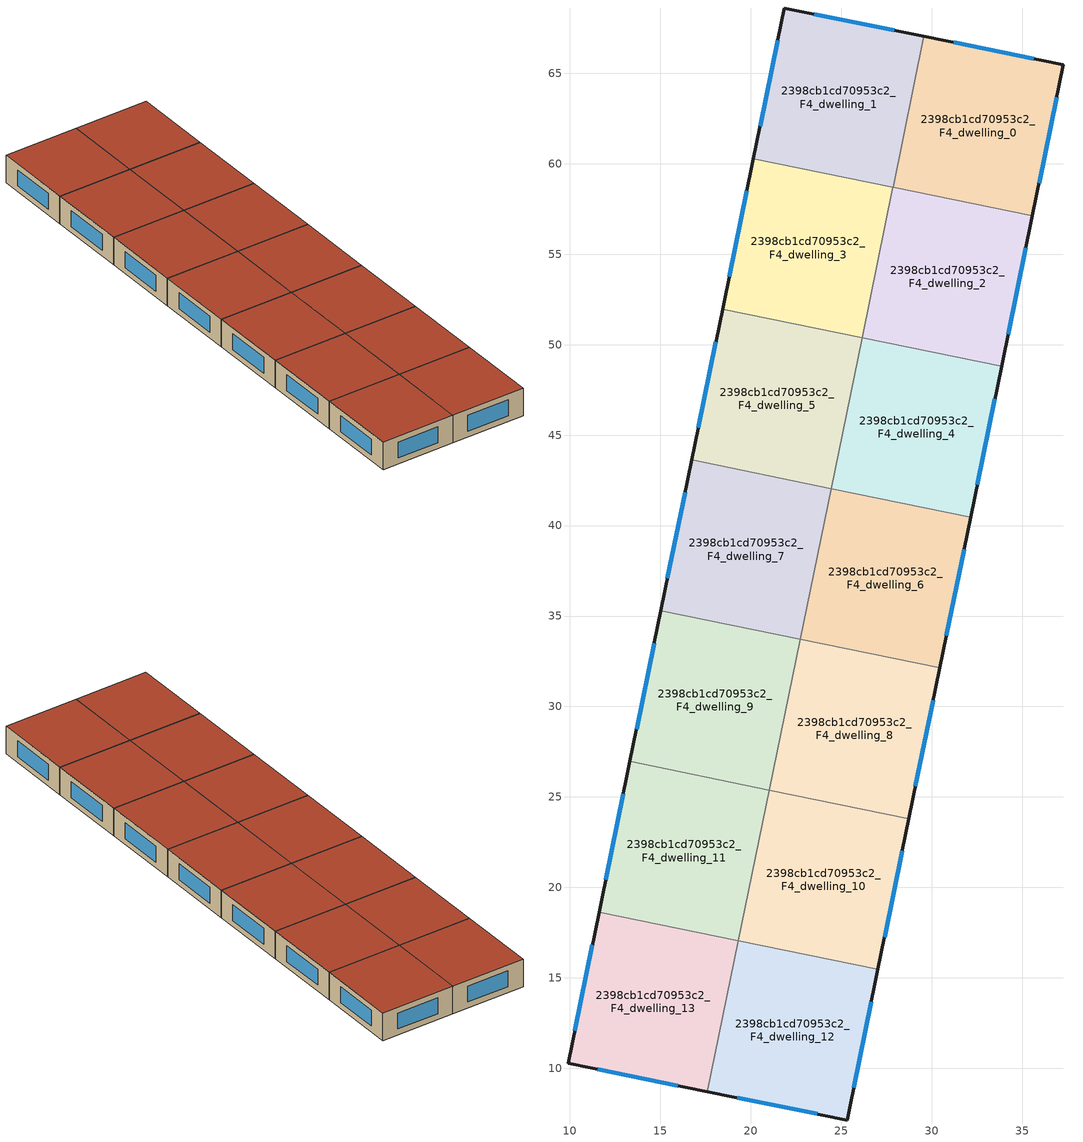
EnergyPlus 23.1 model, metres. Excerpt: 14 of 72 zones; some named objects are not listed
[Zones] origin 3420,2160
2398cb1cd70953c2_F4_dwelling_0
 floor to 2398cb1cd70953c2_F3_dwelling_0 (EU_floor_Construction): 37.29,65.47 35.58,57.13 27.87,58.71 29.58,67.04 z12
 wall outside (EU_wall_Construction): 35.58,57.13 37.29,65.47 29.58,67.04 z12:15
 wall to 2398cb1cd70953c2_F4_dwelling_1 (EU_wall_Construction): 29.58,67.04 27.87,58.71 z12:15
 wall to 2398cb1cd70953c2_F4_dwelling_2 (EU_wall_Construction): 27.87,58.71 35.58,57.13 z12:15
 window (EU_Window_Construction): 35.64,65.81 31.23,66.7 / 35.94,58.92 36.92,63.68 z12.64:14.36
 roof outside (EU_roof_Construction): 35.58,57.13 37.29,65.47 29.58,67.04 27.87,58.71 z15
2398cb1cd70953c2_F4_dwelling_1
 floor to 2398cb1cd70953c2_F3_dwelling_1 (EU_floor_Construction): 29.58,67.04 27.87,58.71 20.16,60.29 21.86,68.61 z12
 wall outside (EU_wall_Construction): 29.58,67.04 21.86,68.61 20.16,60.29 z12:15
 wall to 2398cb1cd70953c2_F4_dwelling_3 (EU_wall_Construction): 20.16,60.29 27.87,58.71 z12:15
 window (EU_Window_Construction): 27.93,67.38 23.51,68.27 / 21.5,66.83 20.52,62.07 z12.64:14.36
 roof outside (EU_roof_Construction): 27.87,58.71 29.58,67.04 21.86,68.61 20.16,60.29 z15
2398cb1cd70953c2_F4_dwelling_10
 floor to 2398cb1cd70953c2_F3_dwelling_10 (EU_floor_Construction): 28.74,23.8 27.03,15.47 19.33,17.05 21.03,25.38 z12
 wall outside (EU_wall_Construction): 27.03,15.47 28.74,23.8 z12:15
 wall to 2398cb1cd70953c2_F4_dwelling_8 (EU_wall_Construction): 28.74,23.8 21.03,25.38 z12:15
 wall to 2398cb1cd70953c2_F4_dwelling_11 (EU_wall_Construction): 21.03,25.38 19.33,17.05 z12:15
 wall to 2398cb1cd70953c2_F4_dwelling_12 (EU_wall_Construction): 19.33,17.05 27.03,15.47 z12:15
 window (EU_Window_Construction): 27.4,17.25 28.38,22.02 z12.64:14.36
 roof outside (EU_roof_Construction): 27.03,15.47 28.74,23.8 21.03,25.38 19.33,17.05 z15
2398cb1cd70953c2_F4_dwelling_11
 floor to 2398cb1cd70953c2_F3_dwelling_11 (EU_floor_Construction): 21.03,25.38 19.33,17.05 11.62,18.63 13.33,26.96 z12
 wall outside (EU_wall_Construction): 13.33,26.96 11.62,18.63 z12:15
 wall to 2398cb1cd70953c2_F4_dwelling_9 (EU_wall_Construction): 21.03,25.38 13.33,26.96 z12:15
 wall to 2398cb1cd70953c2_F4_dwelling_13 (EU_wall_Construction): 11.62,18.63 19.32,17.05 z12:15
 window (EU_Window_Construction): 12.96,25.18 11.98,20.41 z12.64:14.36
 roof outside (EU_roof_Construction): 19.33,17.05 21.03,25.38 13.33,26.96 11.62,18.63 z15
2398cb1cd70953c2_F4_dwelling_12
 floor to 2398cb1cd70953c2_F3_dwelling_12 (EU_floor_Construction): 27.03,15.47 25.33,7.14 17.61,8.71 19.32,17.05 z12
 wall outside (EU_wall_Construction): 17.61,8.71 25.33,7.14 27.03,15.47 z12:15
 wall to 2398cb1cd70953c2_F4_dwelling_13 (EU_wall_Construction): 19.32,17.05 17.61,8.71 z12:15
 window (EU_Window_Construction): 25.69,8.93 26.67,13.68 / 19.26,8.38 23.67,7.48 z12.64:14.36
 roof outside (EU_roof_Construction): 25.33,7.14 27.03,15.47 19.32,17.05 17.61,8.71 z15
2398cb1cd70953c2_F4_dwelling_13
 floor to 2398cb1cd70953c2_F3_dwelling_13 (EU_floor_Construction): 19.32,17.05 17.61,8.71 9.91,10.28 11.62,18.63 z12
 wall outside (EU_wall_Construction): 11.62,18.63 9.91,10.28 17.61,8.71 z12:15
 window (EU_Window_Construction): 11.56,9.95 15.96,9.05 / 11.25,16.84 10.27,12.07 z12.64:14.36
 roof outside (EU_roof_Construction): 17.61,8.71 19.32,17.05 11.62,18.63 9.91,10.28 z15
2398cb1cd70953c2_F4_dwelling_2
 floor to 2398cb1cd70953c2_F3_dwelling_2 (EU_floor_Construction): 35.58,57.13 33.87,48.8 26.16,50.38 27.87,58.71 z12
 wall outside (EU_wall_Construction): 33.87,48.8 35.58,57.13 z12:15
 wall to 2398cb1cd70953c2_F4_dwelling_4 (EU_wall_Construction): 26.16,50.38 33.87,48.8 z12:15
 wall to 2398cb1cd70953c2_F4_dwelling_3 (EU_wall_Construction): 27.87,58.71 26.16,50.38 z12:15
 window (EU_Window_Construction): 34.23,50.58 35.21,55.34 z12.64:14.36
 roof outside (EU_roof_Construction): 33.87,48.8 35.58,57.13 27.87,58.71 26.16,50.38 z15
2398cb1cd70953c2_F4_dwelling_3
 floor to 2398cb1cd70953c2_F3_dwelling_3 (EU_floor_Construction): 27.87,58.71 26.16,50.38 18.45,51.96 20.16,60.29 z12
 wall outside (EU_wall_Construction): 20.16,60.29 18.45,51.96 z12:15
 wall to 2398cb1cd70953c2_F4_dwelling_5 (EU_wall_Construction): 18.45,51.96 26.16,50.38 z12:15
 window (EU_Window_Construction): 19.79,58.51 18.81,53.74 z12.64:14.36
 roof outside (EU_roof_Construction): 26.16,50.38 27.87,58.71 20.16,60.29 18.45,51.96 z15
2398cb1cd70953c2_F4_dwelling_4
 floor to 2398cb1cd70953c2_F3_dwelling_4 (EU_floor_Construction): 33.87,48.8 32.16,40.47 24.45,42.05 26.16,50.38 z12
 wall outside (EU_wall_Construction): 32.16,40.47 33.87,48.8 z12:15
 wall to 2398cb1cd70953c2_F4_dwelling_6 (EU_wall_Construction): 24.45,42.05 32.16,40.47 z12:15
 wall to 2398cb1cd70953c2_F4_dwelling_5 (EU_wall_Construction): 26.16,50.38 24.45,42.05 z12:15
 window (EU_Window_Construction): 32.53,42.25 33.5,47.01 z12.64:14.36
 roof outside (EU_roof_Construction): 32.16,40.47 33.87,48.8 26.16,50.38 24.45,42.05 z15
2398cb1cd70953c2_F4_dwelling_5
 floor to 2398cb1cd70953c2_F3_dwelling_5 (EU_floor_Construction): 26.16,50.38 24.45,42.05 16.74,43.63 18.45,51.96 z12
 wall outside (EU_wall_Construction): 18.45,51.96 16.74,43.63 z12:15
 wall to 2398cb1cd70953c2_F4_dwelling_7 (EU_wall_Construction): 16.74,43.63 24.45,42.05 z12:15
 window (EU_Window_Construction): 18.08,50.17 17.11,45.41 z12.64:14.36
 roof outside (EU_roof_Construction): 24.45,42.05 26.16,50.38 18.45,51.96 16.74,43.63 z15
2398cb1cd70953c2_F4_dwelling_6
 floor to 2398cb1cd70953c2_F3_dwelling_6 (EU_floor_Construction): 32.16,40.47 30.45,32.13 22.74,33.71 24.45,42.05 z12
 wall outside (EU_wall_Construction): 30.45,32.13 32.16,40.47 z12:15
 wall to 2398cb1cd70953c2_F4_dwelling_8 (EU_wall_Construction): 22.74,33.71 30.45,32.13 z12:15
 wall to 2398cb1cd70953c2_F4_dwelling_7 (EU_wall_Construction): 24.45,42.05 22.74,33.71 z12:15
 window (EU_Window_Construction): 30.82,33.92 31.79,38.68 z12.64:14.36
 roof outside (EU_roof_Construction): 30.45,32.13 32.16,40.47 24.45,42.05 22.74,33.71 z15
2398cb1cd70953c2_F4_dwelling_7
 floor to 2398cb1cd70953c2_F3_dwelling_7 (EU_floor_Construction): 24.45,42.05 22.74,33.71 15.03,35.29 16.74,43.63 z12
 wall outside (EU_wall_Construction): 16.74,43.63 15.03,35.29 z12:15
 wall to 2398cb1cd70953c2_F4_dwelling_9 (EU_wall_Construction): 15.03,35.29 22.74,33.71 z12:15
 window (EU_Window_Construction): 16.38,41.84 15.4,37.08 z12.64:14.36
 roof outside (EU_roof_Construction): 22.74,33.71 24.45,42.05 16.74,43.63 15.03,35.29 z15
2398cb1cd70953c2_F4_dwelling_8
 floor to 2398cb1cd70953c2_F3_dwelling_8 (EU_floor_Construction): 30.45,32.13 28.74,23.8 21.03,25.38 22.74,33.71 z12
 wall outside (EU_wall_Construction): 28.74,23.8 30.45,32.13 z12:15
 wall to 2398cb1cd70953c2_F4_dwelling_9 (EU_wall_Construction): 22.74,33.71 21.03,25.38 z12:15
 window (EU_Window_Construction): 29.11,25.59 30.08,30.35 z12.64:14.36
 roof outside (EU_roof_Construction): 28.74,23.8 30.45,32.13 22.74,33.71 21.03,25.38 z15
2398cb1cd70953c2_F4_dwelling_9
 floor to 2398cb1cd70953c2_F3_dwelling_9 (EU_floor_Construction): 22.74,33.71 21.03,25.38 13.33,26.96 15.03,35.29 z12
 wall outside (EU_wall_Construction): 15.03,35.29 13.33,26.96 z12:15
 window (EU_Window_Construction): 14.67,33.51 13.69,28.75 z12.64:14.36
 roof outside (EU_roof_Construction): 21.03,25.38 22.74,33.71 15.03,35.29 13.33,26.96 z15
[Building]
EU S2 Campaign: North Axis=0; Terrain=City; Solar Distribution=FullExterior
[Site:Location]
Yerevan-Zvartnots.Intl.AP: Latitude=40.15; Longitude=44.383; Time Zone=4; Elevation=854
[SizingPeriod:WeatherFileDays]
AnnualSizingPeriod: Begin Month=1; Begin Day of Month=1; End Month=12; End Day of Month=31; Day of Week for Start Day=Monday; Use Weather File Daylight Saving Period=No; Use Weather File Rain and Snow Indicators=No
[MATERIAL]
EU_InternalMass_Material: Roughness=MediumRough; Thickness=0.1; Conductivity=1; Density=1800; Specific Heat=900; Thermal Absorptance=0.9; Solar Absorptance=0.7; Visible Absorptance=0.7
[MATERIAL:NOMASS] Roughness=MediumRough; Thermal Absorptance=0.9; Solar Absorptance=0.7; Visible Absorptance=0.7
Name | Thermal Resistance
EU_wall_NoMass | 1.05043
EU_roof_NoMass | 1.45357
EU_floor_NoMass | 0.478065
[WINDOWMATERIAL:SIMPLEGLAZINGSYSTEM]
EU_Window_SimpleGlazing: UFactor=2.5566; Solar Heat Gain Coefficient=0.75; Visible Transmittance=0.75
[CONSTRUCTION]
EU_wall_Construction: EU_wall_NoMass
EU_roof_Construction: EU_roof_NoMass
EU_floor_Construction: EU_floor_NoMass
EU_Window_Construction: EU_Window_SimpleGlazing
EU_InternalMass_Construction: EU_InternalMass_Material
[ZONE] Type=1; Multiplier=1; Ceiling Height=autocalculate; Floor Area=autocalculate; Part of Total Floor Area=Yes
Name | Volume
2398cb1cd70953c2_F4_dwelling_0; 2398cb1cd70953c2_F4_dwelling_6 | 200.805
2398cb1cd70953c2_F4_dwelling_1 | 200.813
2398cb1cd70953c2_F4_dwelling_10 | 200.816
2398cb1cd70953c2_F4_dwelling_11 | 200.812
2398cb1cd70953c2_F4_dwelling_12 | 200.796
2398cb1cd70953c2_F4_dwelling_13 | 200.81
2398cb1cd70953c2_F4_dwelling_2 | 200.793
2398cb1cd70953c2_F4_dwelling_3 | 200.778
2398cb1cd70953c2_F4_dwelling_4 | 200.834
2398cb1cd70953c2_F4_dwelling_5 | 200.828
2398cb1cd70953c2_F4_dwelling_7 | 200.79
2398cb1cd70953c2_F4_dwelling_8 | 200.803
2398cb1cd70953c2_F4_dwelling_9 | 200.822
[INTERNALMASS] Construction=EU_InternalMass_Construction
Name | Zone or ZoneList | Surface Area
2398cb1cd70953c2_F4_dwelling_0_EU_InternalMass | 2398cb1cd70953c2_F4_dwelling_0 | 66.934
2398cb1cd70953c2_F4_dwelling_1_EU_InternalMass | 2398cb1cd70953c2_F4_dwelling_1 | 66.9361
2398cb1cd70953c2_F4_dwelling_2_EU_InternalMass | 2398cb1cd70953c2_F4_dwelling_2 | 66.9315
2398cb1cd70953c2_F4_dwelling_3_EU_InternalMass | 2398cb1cd70953c2_F4_dwelling_3 | 66.9277
2398cb1cd70953c2_F4_dwelling_4_EU_InternalMass | 2398cb1cd70953c2_F4_dwelling_4 | 66.9451
2398cb1cd70953c2_F4_dwelling_5_EU_InternalMass | 2398cb1cd70953c2_F4_dwelling_5 | 66.9382
2398cb1cd70953c2_F4_dwelling_6_EU_InternalMass | 2398cb1cd70953c2_F4_dwelling_6 | 66.9329
2398cb1cd70953c2_F4_dwelling_7_EU_InternalMass | 2398cb1cd70953c2_F4_dwelling_7 | 66.93
2398cb1cd70953c2_F4_dwelling_8_EU_InternalMass | 2398cb1cd70953c2_F4_dwelling_8 | 66.9369
2398cb1cd70953c2_F4_dwelling_9_EU_InternalMass | 2398cb1cd70953c2_F4_dwelling_9 | 66.9407
2398cb1cd70953c2_F4_dwelling_10_EU_InternalMass | 2398cb1cd70953c2_F4_dwelling_10 | 66.9442
2398cb1cd70953c2_F4_dwelling_11_EU_InternalMass | 2398cb1cd70953c2_F4_dwelling_11 | 66.9328
2398cb1cd70953c2_F4_dwelling_12_EU_InternalMass | 2398cb1cd70953c2_F4_dwelling_12 | 66.9296
2398cb1cd70953c2_F4_dwelling_13_EU_InternalMass | 2398cb1cd70953c2_F4_dwelling_13 | 66.9371
[OTHEREQUIPMENT] Fuel Type=Electricity; Design Level Calculation Method=Watts/Area; Power per Zone Floor Area=1; Fraction Latent=0; Fraction Radiant=0; Fraction Lost=0; Carbon Dioxide Generation Rate=0; EndUse Subcategory=EU_Step8_InternalGains
Name | Zone or ZoneList or Space or SpaceList | Schedule
EU_Step8_InternalGain_2398cb1cd70953c2_F4_dwelling_0_f000 | 2398cb1cd70953c2_F4_dwelling_0 | EU_Step8_GainSchedule_2398cb1cd70953c2_F4_dwelling_0_f000
EU_Step8_InternalGain_2398cb1cd70953c2_F4_dwelling_1_f000 | 2398cb1cd70953c2_F4_dwelling_1 | EU_Step8_GainSchedule_2398cb1cd70953c2_F4_dwelling_1_f000
EU_Step8_InternalGain_2398cb1cd70953c2_F4_dwelling_2_f000 | 2398cb1cd70953c2_F4_dwelling_2 | EU_Step8_GainSchedule_2398cb1cd70953c2_F4_dwelling_2_f000
EU_Step8_InternalGain_2398cb1cd70953c2_F4_dwelling_3_f000 | 2398cb1cd70953c2_F4_dwelling_3 | EU_Step8_GainSchedule_2398cb1cd70953c2_F4_dwelling_3_f000
EU_Step8_InternalGain_2398cb1cd70953c2_F4_dwelling_4_f000 | 2398cb1cd70953c2_F4_dwelling_4 | EU_Step8_GainSchedule_2398cb1cd70953c2_F4_dwelling_4_f000
EU_Step8_InternalGain_2398cb1cd70953c2_F4_dwelling_5_f000 | 2398cb1cd70953c2_F4_dwelling_5 | EU_Step8_GainSchedule_2398cb1cd70953c2_F4_dwelling_5_f000
EU_Step8_InternalGain_2398cb1cd70953c2_F4_dwelling_6_f000 | 2398cb1cd70953c2_F4_dwelling_6 | EU_Step8_GainSchedule_2398cb1cd70953c2_F4_dwelling_6_f000
EU_Step8_InternalGain_2398cb1cd70953c2_F4_dwelling_7_f000 | 2398cb1cd70953c2_F4_dwelling_7 | EU_Step8_GainSchedule_2398cb1cd70953c2_F4_dwelling_7_f000
EU_Step8_InternalGain_2398cb1cd70953c2_F4_dwelling_8_f000 | 2398cb1cd70953c2_F4_dwelling_8 | EU_Step8_GainSchedule_2398cb1cd70953c2_F4_dwelling_8_f000
EU_Step8_InternalGain_2398cb1cd70953c2_F4_dwelling_9_f000 | 2398cb1cd70953c2_F4_dwelling_9 | EU_Step8_GainSchedule_2398cb1cd70953c2_F4_dwelling_9_f000
EU_Step8_InternalGain_2398cb1cd70953c2_F4_dwelling_10_f000 | 2398cb1cd70953c2_F4_dwelling_10 | EU_Step8_GainSchedule_2398cb1cd70953c2_F4_dwelling_10_f000
EU_Step8_InternalGain_2398cb1cd70953c2_F4_dwelling_11_f000 | 2398cb1cd70953c2_F4_dwelling_11 | EU_Step8_GainSchedule_2398cb1cd70953c2_F4_dwelling_11_f000
EU_Step8_InternalGain_2398cb1cd70953c2_F4_dwelling_12_f000 | 2398cb1cd70953c2_F4_dwelling_12 | EU_Step8_GainSchedule_2398cb1cd70953c2_F4_dwelling_12_f000
EU_Step8_InternalGain_2398cb1cd70953c2_F4_dwelling_13_f000 | 2398cb1cd70953c2_F4_dwelling_13 | EU_Step8_GainSchedule_2398cb1cd70953c2_F4_dwelling_13_f000
[ZONEVENTILATION:DESIGNFLOWRATE] Schedule=EU_AlwaysOn; Design Flow Rate Calculation Method=AirChanges/Hour; Air Changes per Hour=0.557805; Ventilation Type=Natural; Fan Pressure Rise=0; Fan Total Efficiency=1; Constant Term Coefficient=1; Temperature Term Coefficient=0; Velocity Term Coefficient=0; Velocity Squared Term Coefficient=0; Minimum Indoor Temperature=-100; Maximum Indoor Temperature=100; Delta Temperature=-100; Minimum Outdoor Temperature=-100; Maximum Outdoor Temperature=100; Maximum Wind Speed=40
Name | Zone or ZoneList or Space or SpaceList
EU_ConstantAir_2398cb1cd70953c2_F4_dwelling_0 | 2398cb1cd70953c2_F4_dwelling_0
EU_ConstantAir_2398cb1cd70953c2_F4_dwelling_1 | 2398cb1cd70953c2_F4_dwelling_1
EU_ConstantAir_2398cb1cd70953c2_F4_dwelling_2 | 2398cb1cd70953c2_F4_dwelling_2
EU_ConstantAir_2398cb1cd70953c2_F4_dwelling_3 | 2398cb1cd70953c2_F4_dwelling_3
EU_ConstantAir_2398cb1cd70953c2_F4_dwelling_4 | 2398cb1cd70953c2_F4_dwelling_4
EU_ConstantAir_2398cb1cd70953c2_F4_dwelling_5 | 2398cb1cd70953c2_F4_dwelling_5
EU_ConstantAir_2398cb1cd70953c2_F4_dwelling_6 | 2398cb1cd70953c2_F4_dwelling_6
EU_ConstantAir_2398cb1cd70953c2_F4_dwelling_7 | 2398cb1cd70953c2_F4_dwelling_7
EU_ConstantAir_2398cb1cd70953c2_F4_dwelling_8 | 2398cb1cd70953c2_F4_dwelling_8
EU_ConstantAir_2398cb1cd70953c2_F4_dwelling_9 | 2398cb1cd70953c2_F4_dwelling_9
EU_ConstantAir_2398cb1cd70953c2_F4_dwelling_10 | 2398cb1cd70953c2_F4_dwelling_10
EU_ConstantAir_2398cb1cd70953c2_F4_dwelling_11 | 2398cb1cd70953c2_F4_dwelling_11
EU_ConstantAir_2398cb1cd70953c2_F4_dwelling_12 | 2398cb1cd70953c2_F4_dwelling_12
EU_ConstantAir_2398cb1cd70953c2_F4_dwelling_13 | 2398cb1cd70953c2_F4_dwelling_13
[HVACTEMPLATE:ZONE:IDEALLOADSAIRSYSTEM] System Availability Schedule=EU_AlwaysOn; Maximum Heating Supply Air Temperature=50; Minimum Cooling Supply Air Temperature=13; Maximum Heating Supply Air Humidity Ratio=0.0156; Minimum Cooling Supply Air Humidity Ratio=0.0077; Heating Limit=NoLimit; Cooling Limit=NoLimit; Heating Availability Schedule=EU_AlwaysOn; Cooling Availability Schedule=EU_CoolingOff; Dehumidification Control Type=ConstantSensibleHeatRatio; Cooling Sensible Heat Ratio=0.7; Dehumidification Setpoint=60; Humidification Control Type=None; Humidification Setpoint=30; Outdoor Air Method=None; Outdoor Air Flow Rate per Person=0.00944; Outdoor Air Flow Rate per Zone Floor Area=0; Outdoor Air Flow Rate per Zone=0; Demand Controlled Ventilation Type=None; Outdoor Air Economizer Type=NoEconomizer; Heat Recovery Type=None; Sensible Heat Recovery Effectiveness=0.7; Latent Heat Recovery Effectiveness=0.65
Name | Template Thermostat
2398cb1cd70953c2_F4_dwelling_0 | EU_HeatOnly_2398cb1cd70953c2_F4_dwelling_0
2398cb1cd70953c2_F4_dwelling_1 | EU_HeatOnly_2398cb1cd70953c2_F4_dwelling_1
2398cb1cd70953c2_F4_dwelling_2 | EU_HeatOnly_2398cb1cd70953c2_F4_dwelling_2
2398cb1cd70953c2_F4_dwelling_3 | EU_HeatOnly_2398cb1cd70953c2_F4_dwelling_3
2398cb1cd70953c2_F4_dwelling_4 | EU_HeatOnly_2398cb1cd70953c2_F4_dwelling_4
2398cb1cd70953c2_F4_dwelling_5 | EU_HeatOnly_2398cb1cd70953c2_F4_dwelling_5
2398cb1cd70953c2_F4_dwelling_6 | EU_HeatOnly_2398cb1cd70953c2_F4_dwelling_6
2398cb1cd70953c2_F4_dwelling_7 | EU_HeatOnly_2398cb1cd70953c2_F4_dwelling_7
2398cb1cd70953c2_F4_dwelling_8 | EU_HeatOnly_2398cb1cd70953c2_F4_dwelling_8
2398cb1cd70953c2_F4_dwelling_9 | EU_HeatOnly_2398cb1cd70953c2_F4_dwelling_9
2398cb1cd70953c2_F4_dwelling_10 | EU_HeatOnly_2398cb1cd70953c2_F4_dwelling_10
2398cb1cd70953c2_F4_dwelling_11 | EU_HeatOnly_2398cb1cd70953c2_F4_dwelling_11
2398cb1cd70953c2_F4_dwelling_12 | EU_HeatOnly_2398cb1cd70953c2_F4_dwelling_12
2398cb1cd70953c2_F4_dwelling_13 | EU_HeatOnly_2398cb1cd70953c2_F4_dwelling_13
[SIZING:ZONE] Zone Cooling Design Supply Air Temperature Input Method=SupplyAirTemperature; Zone Cooling Design Supply Air Temperature=13; Zone Heating Design Supply Air Temperature Input Method=SupplyAirTemperature; Zone Heating Design Supply Air Temperature=50; Zone Cooling Design Supply Air Humidity Ratio=0.008; Zone Heating Design Supply Air Humidity Ratio=0.008; Cooling Design Air Flow Method=DesignDay; Cooling Design Air Flow Rate=0; Cooling Minimum Air Flow per Zone Floor Area=0.000762; Cooling Minimum Air Flow=0; Cooling Minimum Air Flow Fraction=0.2; Heating Design Air Flow Method=DesignDay; Heating Design Air Flow Rate=0; Heating Maximum Air Flow per Zone Floor Area=0.002032; Heating Maximum Air Flow=0.141576; Heating Maximum Air Flow Fraction=0.3; Account for Dedicated Outdoor Air System=No; Dedicated Outdoor Air System Control Strategy=NeutralSupplyAir; Dedicated Outdoor Air Low Setpoint Temperature for Design=autosize; Dedicated Outdoor Air High Setpoint Temperature for Design=autosize; Zone Load Sizing Method=Sensible Load Only No Latent Load; Zone Latent Cooling Design Supply Air Humidity Ratio Input Method=HumidityRatioDifference; Zone Cooling Design Supply Air Humidity Ratio Difference=0.005; Zone Latent Heating Design Supply Air Humidity Ratio Input Method=HumidityRatioDifference; Zone Humidification Design Supply Air Humidity Ratio Difference=0.005
2398cb1cd70953c2_F4_dwelling_0; 2398cb1cd70953c2_F4_dwelling_1; 2398cb1cd70953c2_F4_dwelling_2; 2398cb1cd70953c2_F4_dwelling_3; 2398cb1cd70953c2_F4_dwelling_4; 2398cb1cd70953c2_F4_dwelling_5; 2398cb1cd70953c2_F4_dwelling_6; 2398cb1cd70953c2_F4_dwelling_7; 2398cb1cd70953c2_F4_dwelling_8; 2398cb1cd70953c2_F4_dwelling_9; 2398cb1cd70953c2_F4_dwelling_10; 2398cb1cd70953c2_F4_dwelling_11; 2398cb1cd70953c2_F4_dwelling_12; 2398cb1cd70953c2_F4_dwelling_13
[SCHEDULE:CONSTANT]
Name | Hourly Value
EU_AlwaysOn | 1
EU_CoolingOff | 0
[SCHEDULE:FILE] Column Number=1; Rows to Skip at Top=0; Number of Hours of Data=8760; Column Separator=Comma; Interpolate to Timestep=No; Minutes per Item=60; Adjust Schedule for Daylight Savings=Yes
Name | File
EU_Step8_GainSchedule_2398cb1cd70953c2_F4_dwelling_0_f000 | ../../schedules/2398cb1cd70953c2/2398cb1cd70953c2_F4_dwelling_0_f000_gain.csv
EU_Step8_GainSchedule_2398cb1cd70953c2_F4_dwelling_1_f000 | ../../schedules/2398cb1cd70953c2/2398cb1cd70953c2_F4_dwelling_1_f000_gain.csv
EU_Step8_GainSchedule_2398cb1cd70953c2_F4_dwelling_2_f000 | ../../schedules/2398cb1cd70953c2/2398cb1cd70953c2_F4_dwelling_2_f000_gain.csv
EU_Step8_GainSchedule_2398cb1cd70953c2_F4_dwelling_3_f000 | ../../schedules/2398cb1cd70953c2/2398cb1cd70953c2_F4_dwelling_3_f000_gain.csv
EU_Step8_GainSchedule_2398cb1cd70953c2_F4_dwelling_4_f000 | ../../schedules/2398cb1cd70953c2/2398cb1cd70953c2_F4_dwelling_4_f000_gain.csv
EU_Step8_GainSchedule_2398cb1cd70953c2_F4_dwelling_5_f000 | ../../schedules/2398cb1cd70953c2/2398cb1cd70953c2_F4_dwelling_5_f000_gain.csv
EU_Step8_GainSchedule_2398cb1cd70953c2_F4_dwelling_6_f000 | ../../schedules/2398cb1cd70953c2/2398cb1cd70953c2_F4_dwelling_6_f000_gain.csv
EU_Step8_GainSchedule_2398cb1cd70953c2_F4_dwelling_7_f000 | ../../schedules/2398cb1cd70953c2/2398cb1cd70953c2_F4_dwelling_7_f000_gain.csv
EU_Step8_GainSchedule_2398cb1cd70953c2_F4_dwelling_8_f000 | ../../schedules/2398cb1cd70953c2/2398cb1cd70953c2_F4_dwelling_8_f000_gain.csv
EU_Step8_GainSchedule_2398cb1cd70953c2_F4_dwelling_9_f000 | ../../schedules/2398cb1cd70953c2/2398cb1cd70953c2_F4_dwelling_9_f000_gain.csv
EU_Step8_GainSchedule_2398cb1cd70953c2_F4_dwelling_10_f000 | ../../schedules/2398cb1cd70953c2/2398cb1cd70953c2_F4_dwelling_10_f000_gain.csv
EU_Step8_GainSchedule_2398cb1cd70953c2_F4_dwelling_11_f000 | ../../schedules/2398cb1cd70953c2/2398cb1cd70953c2_F4_dwelling_11_f000_gain.csv
EU_Step8_GainSchedule_2398cb1cd70953c2_F4_dwelling_12_f000 | ../../schedules/2398cb1cd70953c2/2398cb1cd70953c2_F4_dwelling_12_f000_gain.csv
EU_Step8_GainSchedule_2398cb1cd70953c2_F4_dwelling_13_f000 | ../../schedules/2398cb1cd70953c2/2398cb1cd70953c2_F4_dwelling_13_f000_gain.csv
